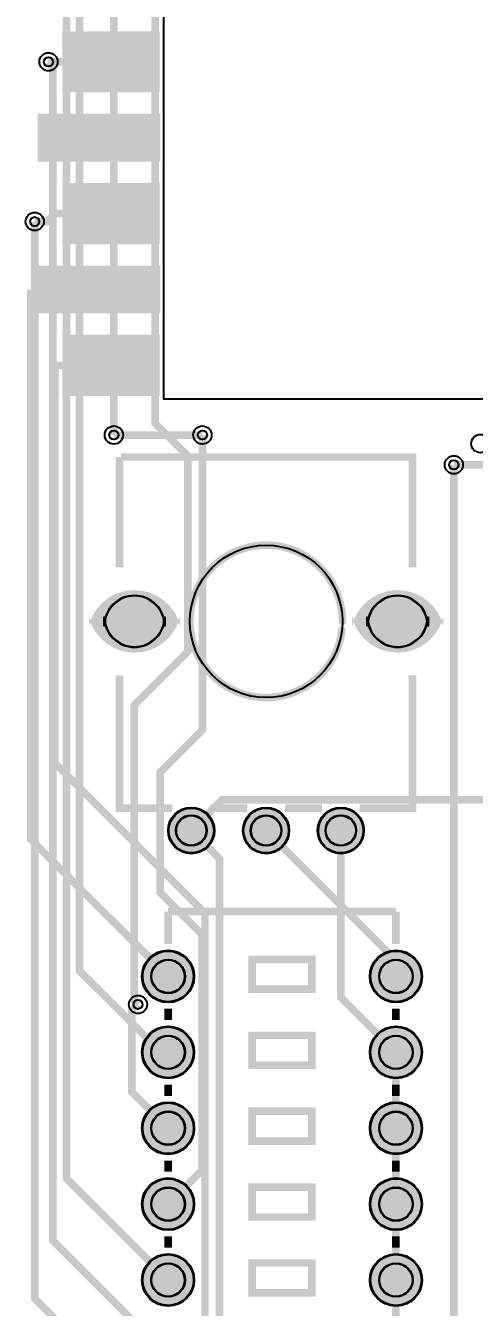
# Model space of a CAD drawing. Header units: millimetres. Extents: x -8 to 100, y -100 to 0.
# Drawn here: x 33.36 to 48.37, y -65.3 to -22.41 of the extents above; entities that cross this region are included whole.
import ezdxf

# ---------------------------------------------------------------- set-up
doc = ezdxf.new("R2010")
doc.units = ezdxf.units.MM
for name, color, linetype, true_color in [('BottomLayer', 7, 'Continuous', 0x0000ff), ('BottomSolderMaskLayer', 7, 'Continuous', 0xaa00ff), ('Document', 7, 'Continuous', 0xffffff), ('Hole', 7, 'Continuous', 0x222222), ('Multi-Layer', 7, 'Continuous', 0xc0c0c0), ('TopLayer', 7, 'Continuous', 0xff0000), ('TopPasteMaskLayer', 7, 'Continuous', 0x808080), ('TopSilkLayer', 7, 'Continuous', 0xffcc00), ('TopSolderMaskLayer', 7, 'Continuous', 0x800080)]:
    doc.layers.add(name, color=color, linetype=linetype, true_color=true_color)

msp = doc.modelspace()

# ---------------------------------------------------------------- hatches: boundary and pattern name
at = {"layer": 'BottomSolderMaskLayer'}
for points in [[(38.52627000253997, -42.194691966656706, -0.7853981633974483), (35.47627000253997, -42.194691966656706), (35.47627000253997, -42.49923742120211, -0.7853981633974483), (38.52627000253997, -42.49923742120211)], [(47.32637160274307, -42.194691966656706, -0.7853981633974483), (44.276371602743076, -42.194691966656706), (44.276371602743076, -42.49923742120211, -0.7853981633974483), (47.32637160274307, -42.49923742120211)], [(38.12644780289552, -49.34696469392941, 1), (39.67644780289552, -49.34696469392941, 1)], [(40.62632080264175, -49.34696469392941, 1), (42.17632080264175, -49.34696469392941, 1)], [(43.12644780289575, -49.34696469392941, 1), (44.676447802895744, -49.34696469392941, 1)], [(37.24982219964439, -54.22936245872506, 1), (39.0006223012446, -54.22936245872506, 1)], [(44.87034544069078, -54.22936245872506, 1), (46.62114554229098, -54.22936245872506, 1)], [(37.24982219964439, -56.769367538735196, 1), (39.0006223012446, -56.769367538735196, 1)], [(44.87034544069078, -56.769367538735196, 1), (46.62114554229098, -56.769367538735196, 1)], [(37.25033020066038, -59.30937261874533, 1), (39.001130302260584, -59.30937261874533, 1)], [(44.87034544069078, -59.30937261874533, 1), (46.62114554229098, -59.30937261874533, 1)], [(37.25033020066038, -61.84937769875546, 1), (39.001130302260584, -61.84937769875546, 1)], [(44.87034544069078, -61.84937769875546, 1), (46.62114554229098, -61.84937769875546, 1)], [(37.25033020066038, -64.38938277876571, 1), (39.001130302260584, -64.38938277876571, 1)], [(44.87034544069078, -64.38938277876571, 1), (46.62114554229098, -64.38938277876571, 1)]]:
    msp.add_hatch(color=256, dxfattribs=at).paths.add_polyline_path(points)
at = {"layer": 'Document'}
msp.add_hatch(color=256, dxfattribs=at).paths.add_polyline_path([(43.82844805689615, -42.34696469393566), (43.827420761688245, -42.27650070535708), (43.824344726089976, -42.206096394219), (43.81922255209838, -42.13581131503838), (43.81205857252462, -42.06570492147466), (43.80285884732939, -41.99583651603871), (43.7916311584961, -41.926265199928594), (43.778385003448875, -41.857049823036505), (43.763131587017824, -41.78824893416868), (43.745883811961676, -41.71992073151796), (43.72665626805406, -41.65212301343615), (43.705465219739835, -41.58491312954118), (43.68232859237992, -41.5183479322061), (43.65726595708634, -41.452483728468565), (43.63029851416786, -41.38737623240036), (43.6014490751968, -41.32308051797952), (43.570742043712926, -41.25965097250355), (43.53820339458093, -41.19714125058374), (43.50386065201724, -41.13560422875912), (43.46774286630898, -41.075091960768304), (43.42988058924038, -41.01565563351812), (43.390305848247635, -40.957345523784056), (43.349052119329144, -40.90021095568238), (43.30615429872728, -40.84430025894687), (43.261648673410036, -40.789660728047124), (43.21557289037605, -40.73633858218204), (43.167965924810005, -40.68437892618408), (43.11886804711321, -40.63382571236457), (43.06832078883781, -40.58472170333562), (43.01636690755913, -40.5371084358369), (42.9630503507035, -40.49102618560016), (42.90841621837512, -40.44651393328047), (42.85251072520714, -40.40360933148213), (42.79538116126696, -40.36234867290955), (42.73707585205534, -40.322766859666785), (42.677644117628006, -40.28489737373434), (42.61713623087553, -40.24877224864679), (42.555603374998555, -40.21442204239656), (42.493097600211286, -40.18187581158372), (42.42967177971491, -40.15116108683878), (42.365379564968634, -40.12230384953375), (42.30027534031046, -40.095328509804744), (42.23441417695108, -40.0702578859042), (42.167851786389974, -40.04711318489842), (42.10064447329091, -40.02591398472896), (42.03284908785213, -40.006678217651825), (41.964522977718616, -39.98942215506861), (41.895723939471964, -39.97416039376253), (41.82651016973978, -39.96090584355136), (41.7569402159686, -39.949669716366884), (41.68707292689828, -39.94046151677105), (41.61696740278262, -39.933289033915685), (41.5466829453967, -39.92815833495422), (41.47627900787484, -39.92507375990931), (41.40581514441692, -39.92403791800143), (41.33535095991601, -39.925051685441986), (41.26494605953485, -39.92811420469218), (41.194659998289126, -39.93322288518846), (41.124552230669224, -39.94037340553325), (41.054682060348114, -39.94955971715126), (40.98510859001681, -39.960774049405586), (40.915890671390116, -39.9740069161702), (40.84708685542387, -39.989247123855534), (40.77875534278701, -40.00648178087556), (40.71095393463111, -40.025696308554075), (40.64373998369547, -40.046874453455644), (40.577170345793775, -40.069998301134774), (40.511301331720006, -40.095048291289686), (40.446188659614336, -40.12200323430784), (40.3818874078338, -40.15084032919049), (40.31845196835934, -40.18153518283964), (40.25593600078855, -40.21406183069212), (40.194392386943264, -40.24839275868271), (40.13387318613832, -40.28449892651838), (40.074429591144735, -40.32234979224279), (40.01611188488641, -40.36191333807187), (39.95896939790464, -40.40315609747756), (39.903050466632294, -40.446043183496386), (39.84840239250411, -40.49053831824074), (39.79507140194596, -40.53660386358558), (39.74310260727157, -40.584200853006564), (39.69253996852308, -40.633289024541455), (39.64342625628501, -40.683826854847325), (39.59580301550477, -40.735771594325115), (39.54971053035047, -40.78907930328103), (39.505187790134414, -40.84370488909485), (39.46227245633327, -40.8996021443636), (39.4210008307291, -40.95672378598772), (39.38140782470305, -41.015021495167844), (39.343526929703785, -41.07444595827758), (39.307390188916315, -41.134946908576694), (39.27302817015857, -41.19647316873227), (39.240469940023104, -41.25897269410882), (39.20974303929074, -41.32239261679251), (39.180873459632494, -41.38667929031203), (39.15388562162525, -41.45177833501725), (39.12880235409352, -41.51763468407921), (39.10564487479883, -41.58419263007022), (39.08443277249148, -41.65139587208694), (39.065183990341666, -41.719187563374135), (39.0479148107604, -41.78751035941184), (39.03263984162618, -41.85630646642221), (39.01937200392922, -41.92551769025681), (39.0081225208412, -41.995085485622894), (38.998900908221685, -42.064951005606076), (38.99171496656845, -42.135055151449365), (38.98657077441999, -42.20533862254297), (38.98347268321231, -42.27574196658793), (38.982423313599156, -42.346205629884935), (38.98342355323507, -42.41667000771179), (38.98647255602441, -42.48707549474091), (38.99156774283688, -42.55736253546104), (38.99870480368918, -42.62747167455302), (39.007877701391635, -42.69734360718394), (39.019078676653635, -42.766919229172004), (39.03229825464791, -42.836139686982506), (39.0475252530257, -42.90494642751162), (39.064746791374546, -42.973281247616114), (39.08394830211569, -43.041086343347274), (39.105113542824256, -43.108304358846), (39.128224609970175, -43.1748784348606), (39.15326195406328, -43.24075225684328), (39.18020439618749, -43.30587010258637), (39.20902914591875, -43.370176889357026), (39.239711820602, -43.43361822049155), (39.27222646597602, -43.49614043140923), (39.30654557812818, -43.55769063500691), (39.34264012676067, -43.618216766395335), (39.380479579745725, -43.67766762694123), (39.42003192895322, -43.7359929275749), (39.46126371732589, -43.793143331330384), (39.50414006718097, -43.84907049507888), (39.548624709712385, -43.9037271104213), (39.59468001567052, -43.95706694370699), (39.64226702719202, -44.00904487514197), (39.691345490755566, -44.05961693695576), (39.741873891229716, -44.10874035059294), (39.793809486991904, -44.1563735628996), (39.84710834608336, -44.20247628127288), (39.90172538336924, -44.24700950774388), (39.957614398678515, -44.289935571966225), (40.014728115881326, -44.331218163080734), (40.0730182228815, -44.370822360430566), (40.132435412483346, -44.40871466310091), (40.19292942409902, -44.444863018256456), (40.25444908626537, -44.47923684825514), (40.31694235992791, -44.51180707651304), (40.38035638246129, -44.54254615210061), (40.444637512384816, -44.571428073047855), (40.50973137473761, -44.59842840833858), (40.57558290707493, -44.6235243185771), (40.64213640604294, -44.64669457530738), (40.709335574500074, -44.667919578970555), (40.777123569137075, -44.68718137548353), (40.845443048561265, -44.70446367142688), (40.91423622179968, -44.719751847826274), (40.98344489718579, -44.733032972519936), (41.05301053158246, -44.74429581109678), (41.122874279903954, -44.753530836400046), (41.19297704489077, -44.76073023658603), (41.26325952710181, -44.7658879217322), (41.33366227507463, -44.7689995289885), (41.404125735614116, -44.77006242626817), (41.474590304169396, -44.769075714473615), (41.54499637525191, -44.766040228257566), (41.61528439285598, -44.76095853531672), (41.685394900835945, -44.75383493421975), (41.75526859320166, -44.7446754507713), (41.824846364282166, -44.73348783291465), (41.89406935872489, -44.720281544177965), (41.96287902128074, -44.70506775566889), (42.031217146334484, -44.68785933662548), (42.09902592714161, -44.66867084352975), (42.166248004726185, -44.6475185077943), (42.23282651640011, -44.624420222032995), (42.2987051438638, -44.599395524924944), (42.36382816084415, -44.57246558468762), (42.42814048023456, -44.5436531811697), (42.49158770069107, -44.51298268658343), (42.55411615265143, -44.48048004488635), (42.61567294373276, -44.446172749837274), (42.67620600347436, -44.410089821738325), (42.73566412738114, -44.37226178288745), (42.79399702024034, -44.332720631759685), (42.851155338663375, -44.29149981593946), (42.90709073282642, -44.24863420382826), (42.961755887368554, -44.20416005514937), (43.01510456141591, -44.15811499027552), (43.067091627695845, -44.11053795840701), (43.117673110711166, -44.061469204623904), (43.166806223936874, -44.01095023584401), (43.21444940601441, -43.95902378571145), (43.26056235590727, -43.90573377844919), (43.30510606699204, -43.85112529170374), (43.34804286005351, -43.795244518414165), (43.38933641515678, -43.738138727737805), (43.428951802370875, -43.67985622506592), (43.46685551131577, -43.62044631116191), (43.503015479506985, -43.55995924045885), (43.537401119479455, -43.4984461785491), (43.56998334465948, -43.435959158903756), (43.600734593969264, -43.372551038858205), (43.629628855140936, -43.3082754548999), (43.65664168672038, -43.24318677729832), (43.681750238740506, -43.17734006411331), (43.70493327205236, -43.1107910146211), (43.7261711762892, -43.04359592220021), (43.74544598645548, -42.97581162671156), (43.76274139812335, -42.90749546641939), (43.77804278122471, -42.83870522948837), (43.791337192425544, -42.76949910510132), (43.802613386076246, -42.69993563423782), (43.811861823723575, -42.630073660147445), (43.81457539674466, -42.61424939272365), (43.81926377365676, -42.598893936365585), (43.82585202592281, -42.58425269836732), (43.8342348616427, -42.57055967155338), (43.844278308306684, -42.55803369465957), (43.855821853911266, -42.54687495490475), (43.868681012223306, -42.53726178864463), (43.882650271197235, -42.52934783124283), (43.89750637741963, -42.52325956170671), (43.913011904092855, -42.51909428132865), (43.928919045533576, -42.516918558640896), (43.94497357754699, -42.516767165531746), (43.96091892037521, -42.51864252153041), (43.97650023929759, -42.52251465513825), (43.99146851733758, -42.528321682826004), (44.00558453499275, -42.535970798041944), (44.0186226933879, -42.54533975442473), (44.03037461973986, -42.556278819515455), (44.040652497523524, -42.56861316774712), (44.04929206811221, -42.58214567446544), (44.05615525591929, -42.59666006632881), (44.06113237509089, -42.61192437773775), (44.06414388247754, -42.62769465805536), (44.06514164887653, -42.64371887036839), (44.06410972821959, -42.659740919481806), (44.05444515653835, -42.73312586853717), (44.04275540110916, -42.80621556898575), (44.029049398820916, -42.878954143311375), (44.01333762799413, -42.95128598243605), (43.995632100373086, -43.02315578823311), (43.97594635193968, -43.094508615803306), (43.95429543256728, -43.16528991548046), (43.9306958945142, -43.23544557453465), (43.90516577976905, -43.30492195854208), (43.87772460625865, -43.37366595238916), (43.848393352925314, -43.44162500087816), (43.81719444368878, -43.50874714890767), (43.78415173030294, -43.57498108119137), (43.74929047412115, -43.640276161489055), (43.71263732678358, -43.70458247131887), (43.67422030984244, -43.76785084811945), (43.6340687933382, -43.83003292283604), (43.592213473346874, -43.89108115689794), (43.548686348512774, -43.95094887856271), (43.50352069558494, -44.00959031859679), (43.45675104397719, -44.06696064526602), (43.40841314936915, -44.123015998610185), (43.35854396637319, -44.17771352397415), (43.30718162027915, -44.231011404770584), (43.25436537791052, -44.2828688944486), (43.2001356176022, -44.333246347644945), (43.14453379833276, -44.38210525049362), (43.087602428027594, -44.429408250068946), (43.02938503106202, -44.475119182943104), (42.96992611498695, -44.519203102832535), (42.9092711365015, -44.56162630731512), (42.84746646670192, -44.602356363595504), (42.784559355630336, -44.64136213330062), (42.72059789615196, -44.67861379628448), (42.655630987187806, -44.71408287342649), (42.58970829633108, -44.7477422484036), (42.52288022187554, -44.77956618842097), (42.45519785428678, -44.809530363884846), (42.38671293714219, -44.83761186700258), (42.317477827573384, -44.86378922929623), (42.24754545623841, -44.888042438014395), (42.17696928685655, -44.91035295143308), (42.105803275333756, -44.930703713030425), (42.034101828514395, -44.94907916452678), (41.961919762586604, -44.965465257778646), (41.88931226117438, -44.97984946551912), (41.81633483314977, -44.992220790934994), (41.743043270195585, -45.002569776073074), (41.669493604153104, -45.01088850907229), (41.59574206418529, -45.01717063021101), (41.52184503378794, -45.0214113367698), (41.44785900768602, -45.023607386702906), (41.37384054864219, -45.0237571011171), (41.29984624421354, -45.021860365554744), (41.2259326634919, -45.017918630081454), (41.15215631385445, -45.011934908177864), (41.07857359776449, -45.00391377443532), (41.00524076965212, -44.99386136105909), (40.93221389290579, -44.98178535317959), (40.85954879701217, -44.96769498297738), (40.78730103487487, -44.95160102262537), (40.71552584034316, -44.93351577605347), (40.644278085985206, -44.91345306954133), (40.57361224113788, -44.8914282411489), (40.503582330266, -44.86745812899005), (40.43424189165739, -44.84156105836007), (40.36564393649519, -44.813756827725), (40.29784090832891, -44.784066693586965), (40.23088464298189, -44.75251335423218), (40.164826328922345, -44.71912093237836), (40.09971646812869, -44.68391495673336), (40.0356048374822, -44.64692234247741), (39.972540450710085, -44.60817137068693), (39.91057152091594, -44.56769166671302), (39.849745423719696, -44.525514177533296), (39.79010866103863, -44.481671148092005), (39.73170682553723, -44.43619609664927), (39.674584565770374, -44.38912378915575), (39.6187855520493, -44.3404902126739), (39.56435244305612, -44.29033254786566), (39.511326853230685, -44.23868914056811), (39.45974932095555, -44.18559947247684), (39.409659277564515, -44.131104130962626), (39.361095017197385, -44.07524477804259), (39.31409366752359, -44.01806411852817), (39.26869116135845, -43.95960586737772), (39.22492220919071, -43.899914716276385), (39.18282027264809, -43.83903629946872), (39.142417538914515, -43.77701715887076), (39.10374489612332, -43.713904708488826), (39.06683190974263, -43.64974719817155), (39.03170679997311, -43.58459367672174), (38.99839642017241, -43.518493954398764), (38.966926236326344, -43.45149856483829), (38.93732030757997, -43.383658726419185), (38.90960126784444, -43.31502630310638), (38.88379030849205, -43.24565376480075), (38.85990716215724, -43.175594147225524), (38.8379700876485, -43.10490101138009), (38.81799585599174, -43.033628402592626), (38.79999973760732, -42.9618308092015), (38.783995490636244, -42.889563120899425), (38.76999535042114, -42.816880586769), (38.758010020154416, -42.74383877304524), (38.748048662692554, -42.67049352063475), (38.740118893553245, -42.59690090242441), (38.73422677509302, -42.52311718041403), (38.73037681187179, -42.44919876270342), (38.72857194720973, -42.37520216036785), (38.72881356093694, -42.3011839442554), (38.73110146833778, -42.22720070173807), (38.735433920293644, -42.153308993450196), (38.74180760461854, -42.07956531004754), (38.75021764859298, -42.00602602902029), (38.760657622687404, -41.93274737159152), (38.773119545478494, -41.859785359736065), (38.78759388975163, -41.7871957733513), (38.80406958978347, -41.715034107613064), (38.82253404980179, -41.64335553054934), (38.84297315361596, -41.57221484086392), (38.86537127540805, -41.50166642604222), (38.88971129167908, -41.43176422077249), (38.915974594340014, -41.36256166571138), (38.944141104938126, -41.29411166662885), (38.974189290005825, -41.22646655396147), (39.00609617752502, -41.159678042805126), (39.03983737448834, -41.093797193378805), (39.07538708554739, -41.02887437198842), (39.11271813273379, -40.96495921252199), (39.151801976237266, -40.90210057850379), (39.19260873622443, -40.840346525737914), (39.23510721568141, -40.77974426556966), (39.27926492426445, -40.72034012879158), (39.32504810313981, -40.66217953022419), (39.372421750791545, -40.605306933995166), (39.421349649780495, -40.549765819546906), (39.47179439443357, -40.49559864839557), (39.52371741943989, -40.44284683166984), (39.577079029333845, -40.39155069845128), (39.631838428843366, -40.34174946494238), (39.68795375407831, -40.293481204486284), (39.745382104533746, -40.246782818458655), (39.80407957589091, -40.20169000805663), (39.864001293578895, -40.158237247005445), (39.92510144708399, -40.11645775520253), (39.98733332497068, -40.0763834733209), (40.050649350594085, -40.038045038390464), (40.1150011184709, -40.001471760375466), (40.18033943128762, -39.966691599767046), (40.24661433751021, -39.933731146207606), (40.313775169574, -39.902615598162356), (40.3817705826184, -39.87336874365508), (40.45054859374068, -39.846012942081984), (40.52005662173747, -39.82056910711833), (40.590241527302624, -39.797056690729164), (40.661049653653436, -39.775493668298054), (40.73242686755066, -39.755896524885884), (40.80431860068461, -39.738280242626615), (40.87666989139257, -39.72265828927391), (40.94942542667695, -39.70904260790553), (41.02252958449321, -39.6974436077918), (41.0959264762721, -39.68787015643795), (41.16955998964863, -39.68032957280525), (41.24337383135753, -39.67482762171528), (41.317311570273205, -39.671368509442914), (41.39131668054847, -39.6699548805002), (41.46533258483123, -39.670587815615136), (41.53930269751709, -39.67326683090471), (41.613170468009, -39.67798987824574), (41.68687942395218, -39.68475334684024), (41.76037321440572, -39.69355206597561), (41.83359565292426, -39.704379308978105), (41.90649076051295, -39.717226798355114), (41.97900280842282, -39.73208471212399), (42.051076360756724, -39.74894169131994), (42.122656316850225, -39.767784848681), (42.19368795339528, -39.7885997784997), (42.26411696627861, -39.81137056763703), (42.333889512095766, -39.836079807687724), (42.40295224931492, -39.862708608288585), (42.47125237905789, -39.89123661156168), (42.538737685464184, -39.92164200767638), (42.60535657561081, -39.95390155152438), (42.671058118955216, -39.987990580490305), (42.73579208627143, -40.02388303330599), (42.79950898805237, -40.06155146997526), (42.86216011234228, -40.100967092751716), (42.92369756197991, -40.14209976815414), (42.984074291214256, -40.1849180500044), (43.043244141672176, -40.229389203468486), (43.10116187764697, -40.275479230081714), (43.157783220680585, -40.32315289374117), (43.213064883415655, -40.37237374764402), (43.266964602687494, -40.423104162150935), (43.31944117183684, -40.47530535355486), (43.37045447221044, -40.52893741373032), (43.4199655038326, -40.583959340644356), (43.467936415222084, -40.64032906970294), (43.514330532327904, -40.69800350590833), (43.55911238656813, -40.7569385568072), (43.60224774194603, -40.817089166198), (43.64370362122236, -40.87840934857775), (43.68344833112769, -40.940852224297714), (43.72145148659206, -41.00437005540368), (43.757684033974556, -41.068914282131004), (43.792118273274355, -41.13443556002994), (43.82472787930806, -41.20088379768879), (43.855487921835675, -41.26820819503007), (43.88437488461932, -41.33635728214631), (43.91136668340232, -41.40527895865034), (43.936442682791494, -41.47492053350527), (43.95958371203483, -41.54522876530791), (43.980772079675944, -41.616149902991765), (43.999991587079876, -41.68762972691991), (44.017227540817885, -41.75961359033647), (44.03246676389949, -41.83204646114484), (44.045697605846954, -41.90487296397873), (44.05690995160148, -41.978037422538364), (44.066095229257826, -42.0514839021547), (44.073246416615575, -42.12515625255173), (44.078358046549056, -42.19899815077417), (44.081426211186226, -42.27295314424589), (44.08244856489705, -42.34696469392941), (44.081362060118636, -42.363541553495), (44.078121136180926, -42.379834778397594), (44.072781246191425, -42.395565587041574), (44.065433757148185, -42.41046482092963), (44.05620438662595, -42.42427755003928), (44.04525105171274, -42.43676743474555), (44.032761167006356, -42.44772076965853), (44.018948437896825, -42.45695014018088), (44.00404920400865, -42.46429762922412), (43.988318395364786, -42.469637519213734), (43.9720251704623, -42.47287844315133), (43.9554483108966, -42.47396494792986), (43.9388714513309, -42.47287844315133), (43.92257822642841, -42.469637519213734), (43.90684741778455, -42.46429762922412), (43.891948183896375, -42.45695014018088), (43.87813545478684, -42.44772076965853), (43.86564557008046, -42.43676743474555), (43.85469223516748, -42.42427755003928), (43.84546286464524, -42.41046482092963), (43.838115375601774, -42.395565587041574), (43.832775485612274, -42.379834778397594), (43.82953456167456, -42.363541553495), (43.82844805689615, -42.34696469392941)])
at = {"layer": 'Multi-Layer'}
for points in [[(38.50127000253997, -42.19696469392943, -0.7853981633974483), (35.50127000253997, -42.19696469392943), (35.50127000253997, -42.496964693929385, -0.7853981633974483), (38.50127000253997, -42.496964693929385)], [(47.301371602743075, -42.19696469392943, -0.7853981633974483), (44.301371602743075, -42.19696469392943), (44.301371602743075, -42.496964693929385, -0.7853981633974483), (47.301371602743075, -42.496964693929385)], [(38.15144780289552, -49.34696469392941, 1), (39.65144780289552, -49.34696469392941, 1)], [(40.65132080264175, -49.34696469392941, 1), (42.15132080264175, -49.34696469392941, 1)], [(43.151447802895746, -49.34696469392941, 1), (44.651447802895746, -49.34696469392941, 1)], [(37.27522225044449, -54.22936245872506, 1), (38.975222250444496, -54.22936245872506, 1)], [(44.89574549149088, -54.22936245872506, 1), (46.59574549149088, -54.22936245872506, 1)], [(37.27522225044449, -56.769367538735196, 1), (38.975222250444496, -56.769367538735196, 1)], [(44.89574549149088, -56.769367538735196, 1), (46.59574549149088, -56.769367538735196, 1)], [(37.27573025146048, -59.30937261874533, 1), (38.97573025146048, -59.30937261874533, 1)], [(44.89574549149088, -59.30937261874533, 1), (46.59574549149088, -59.30937261874533, 1)], [(37.27573025146048, -61.84937769875546, 1), (38.97573025146048, -61.84937769875546, 1)], [(44.89574549149088, -61.84937769875546, 1), (46.59574549149088, -61.84937769875546, 1)], [(37.27573025146048, -64.38938277876571, 1), (38.97573025146048, -64.38938277876571, 1)], [(44.89574549149088, -64.38938277876571, 1), (46.59574549149088, -64.38938277876571, 1)]]:
    msp.add_hatch(color=256, dxfattribs=at).paths.add_polyline_path(points)
at = {"layer": 'TopLayer'}
for points in [[(34.61404622809232, -22.622072644145305), (37.814046228092366, -22.622072644145305), (37.814046228092366, -24.62207264414542), (34.61404622809232, -24.62207264414542)], [(33.81407162814344, -25.41206502413013), (37.81407162814321, -25.41206502413013), (37.81407162814321, -26.91206502413013), (33.81407162814344, -26.91206502413013)], [(34.61404622809232, -27.70208280416557), (37.814046228092366, -27.70208280416557), (37.814046228092366, -29.702082804165684), (34.61404622809232, -29.702082804165684)], [(33.81407162814344, -30.492075184150508), (37.81407162814321, -30.492075184150508), (37.81407162814321, -31.992075184150394), (33.81407162814344, -31.992075184150394)], [(34.61404622809232, -32.78209296418595), (37.814046228092366, -32.78209296418595), (37.814046228092366, -34.78209296418595), (34.61404622809232, -34.78209296418595)]]:
    msp.add_hatch(color=256, dxfattribs=at).paths.add_polyline_path(points)
at = {"layer": 'TopPasteMaskLayer'}
for points in [[(34.61404622809232, -22.622072644145305), (37.814046228092366, -22.622072644145305), (37.814046228092366, -24.62207264414542), (34.61404622809232, -24.62207264414542)], [(33.81407162814344, -25.41206502413013), (37.81407162814321, -25.41206502413013), (37.81407162814321, -26.91206502413013), (33.81407162814344, -26.91206502413013)], [(34.61404622809232, -27.70208280416557), (37.814046228092366, -27.70208280416557), (37.814046228092366, -29.702082804165684), (34.61404622809232, -29.702082804165684)], [(33.81407162814344, -30.492075184150508), (37.81407162814321, -30.492075184150508), (37.81407162814321, -31.992075184150394), (33.81407162814344, -31.992075184150394)], [(34.61404622809232, -32.78209296418595), (37.814046228092366, -32.78209296418595), (37.814046228092366, -34.78209296418595), (34.61404622809232, -34.78209296418595)]]:
    msp.add_hatch(color=256, dxfattribs=at).paths.add_polyline_path(points)
at = {"layer": 'TopSolderMaskLayer'}
for points in [[(34.58864496761248, -22.59667323850772), (37.839445069212616, -22.59667323850772), (37.839445069212616, -24.647473340108036), (34.58864496761248, -24.647473340108036)], [(33.76327152654312, -25.361265782746727), (37.8648717297433, -25.361265782746727), (37.8648717297433, -26.96286598594702), (33.76327152654312, -26.96286598594702)], [(34.58864496761248, -27.676683398528098), (37.839445069212616, -27.676683398528098), (37.839445069212616, -29.7274835001283), (34.58864496761248, -29.7274835001283)], [(33.76327152654312, -30.441275942766993), (37.8648717297433, -30.441275942766993), (37.8648717297433, -32.0428761459674), (33.76327152654312, -32.0428761459674)], [(34.58864496761248, -32.75669355854836), (37.839445069212616, -32.75669355854836), (37.839445069212616, -34.80749366014868), (34.58864496761248, -34.80749366014868)], [(38.52627000253997, -42.194691966656706, -0.7853981633974483), (35.47627000253997, -42.194691966656706), (35.47627000253997, -42.49923742120211, -0.7853981633974483), (38.52627000253997, -42.49923742120211)], [(47.32637160274307, -42.194691966656706, -0.7853981633974483), (44.276371602743076, -42.194691966656706), (44.276371602743076, -42.49923742120211, -0.7853981633974483), (47.32637160274307, -42.49923742120211)], [(38.12644780289552, -49.34696469392941, 1), (39.67644780289552, -49.34696469392941, 1)], [(40.62632080264175, -49.34696469392941, 1), (42.17632080264175, -49.34696469392941, 1)], [(43.12644780289575, -49.34696469392941, 1), (44.676447802895744, -49.34696469392941, 1)], [(37.24982219964439, -54.22936245872506, 1), (39.0006223012446, -54.22936245872506, 1)], [(44.87034544069078, -54.22936245872506, 1), (46.62114554229098, -54.22936245872506, 1)], [(37.24982219964439, -56.769367538735196, 1), (39.0006223012446, -56.769367538735196, 1)], [(44.87034544069078, -56.769367538735196, 1), (46.62114554229098, -56.769367538735196, 1)], [(37.25033020066038, -59.30937261874533, 1), (39.001130302260584, -59.30937261874533, 1)], [(44.87034544069078, -59.30937261874533, 1), (46.62114554229098, -59.30937261874533, 1)], [(37.25033020066038, -61.84937769875546, 1), (39.001130302260584, -61.84937769875546, 1)], [(44.87034544069078, -61.84937769875546, 1), (46.62114554229098, -61.84937769875546, 1)], [(37.25033020066038, -64.38938277876571, 1), (39.001130302260584, -64.38938277876571, 1)], [(44.87034544069078, -64.38938277876571, 1), (46.62114554229098, -64.38938277876571, 1)]]:
    msp.add_hatch(color=256, dxfattribs=at).paths.add_polyline_path(points)

# ---------------------------------------------------------------- linework, layer by layer
at = {"layer": 'BottomLayer', "const_width": 0.25400050800101603}
for points in [[(37.692405384810854, -1.1635763271527821), (37.692405384810854, -35.715773431546836), (38.78384556769106, -36.80721361442727), (38.78384556769106, -43.364998729997524), (36.99441198882391, -45.15443230886467), (36.99441198882391, -55.044958089916236), (37.11684023368048, -55.16738633477269)], [(36.31242062484148, -36.112522225044586), (36.31242062484148, -4.611887223774488), (34.390398780797796, -2.6898653797308043), (33.8790957581914, -2.6898653797308043), (33.5463550927102, -3.0226060452121146), (33.5463550927102, -13.46202692405393)], [(34.13766827533641, -3.302006604013286), (35.16205232410471, -4.326390652781356), (35.16205232410471, -54.040894081788224), (37.89027178054357, -56.76911353822709), (38.125222250444494, -56.76911353822709)], [(38.12573025146048, -64.3891287782576), (34.72644145288291, -60.98983997968003), (34.72644145288291, -19.13639827279667), (34.13208026416055, -18.542037084074195)], [(38.12573025146048, -66.92913385826773), (34.26670053340126, -63.07010414020829), (34.26670053340126, -23.764287528575096), (34.12446024892051, -23.622047244094574)], [(38.12573025146048, -69.46913893827798), (33.666497332994595, -65.00990601981209), (33.666497332994595, -28.967233934467913)], [(38.12573025146048, -61.84912369824747), (39.26898653797298, -60.70586741173486), (39.26898653797298, -52.8382016764034), (37.85852171704346, -51.42773685547377), (37.85852171704346, -47.40233680467372), (39.27432054864107, -45.986537973076), (39.27432054864107, -36.112522225044586)], [(53.18796037592074, -72.00914401828811), (47.68224536449088, -66.50342900685814), (47.68224536449088, -37.10795021590047)], [(39.840233680467236, -73.14986029972067), (39.840233680467236, -50.28524257048514), (38.902209804419726, -49.347218694437515)], [(41.40208280416573, -49.347218694437515), (45.74574549149088, -53.69088138176278), (45.74574549149088, -54.229108458216956)], [(45.74574549149088, -59.309118618237335), (45.74574549149088, -56.76911353822709)], [(45.74574549149088, -61.84912369824747), (45.74574549149088, -59.309118618237335)], [(45.74574549149088, -64.3891287782576), (45.74574549149088, -61.84912369824747)], [(45.74574549149088, -66.92913385826773), (45.74574549149088, -64.3891287782576)]]:
    msp.add_lwpolyline(points, dxfattribs=at)
at = {"layer": 'BottomSolderMaskLayer'}
for points in [[(35.98470662941325, -42.1945501497064), (35.98470662941325, -42.499095604251806)], [(38.018039962746585, -42.1945501497064), (38.018039962746585, -42.499095604251806)], [(44.78470493607641, -42.1945501497064), (44.78470493607641, -42.499095604251806)], [(46.81803826940974, -42.1945501497064), (46.81803826940974, -42.499095604251806)]]:
    msp.add_lwpolyline(points, close=True, dxfattribs=at)
for centre, radius in [((38.90144780289552, -49.34696469392941), 0.7750000000000002), ((38.90137160274321, -49.34683769367541), 0.5166666666666667), ((41.40132080264175, -49.34696469392941), 0.7750000000000002), ((41.40137160274321, -49.34683769367541), 0.5166666666666667), ((43.901447802895746, -49.34696469392941), 0.7750000000000002), ((43.90137160274344, -49.34683769367541), 0.5166666666666667), ((38.125222250444494, -54.22936245872506), 0.8754000508001016), ((45.74574549149088, -54.22936245872506), 0.8754000508001016), ((38.12524765049534, -54.22933705867422), 0.5664484065211015), ((45.74572009144026, -54.22933705867422), 0.5664484065211015), ((38.125222250444494, -56.769367538735196), 0.8754000508001016), ((45.74574549149088, -56.769367538735196), 0.8754000508001016), ((38.12524765049534, -56.76934213868435), 0.5664484065211015), ((45.74572009144026, -56.76934213868435), 0.5664484065211015), ((38.12573025146048, -59.30937261874533), 0.8754000508001016), ((38.125704851409864, -59.309347218694484), 0.5664484065211015), ((45.74574549149088, -59.30937261874533), 0.8754000508001016), ((45.74572009144026, -59.309347218694484), 0.5664484065211015), ((38.12573025146048, -61.84937769875546), 0.8754000508001016), ((38.125704851409864, -61.849352298704616), 0.5664484065211015), ((45.74574549149088, -61.84937769875546), 0.8754000508001016), ((45.74572009144026, -61.849352298704616), 0.5664484065211015), ((38.12573025146048, -64.38938277876571), 0.8754000508001016), ((38.125704851409864, -64.38935737871486), 0.5664484065211015), ((45.74574549149088, -64.38938277876571), 0.8754000508001016), ((45.74572009144026, -64.38935737871486), 0.5664484065211015)]:
    msp.add_circle(centre, radius, dxfattribs=at)
for centre, start, end in [((37.00137329607992, -42.499095604251806), 0, 180), ((45.801371602743075, -42.499095604251806), 0, 180), ((37.00137329607992, -42.1945501497064), 180, 0), ((45.801371602743075, -42.1945501497064), 180, 0)]:
    msp.add_arc(centre, 1.0166666666666666, start, end, dxfattribs=at)
at = {"layer": 'Hole'}
for centre in [(34.12446024892051, -23.622047244094574), (33.666497332994595, -28.967233934467913), (36.31242062484148, -36.112522225044586), (39.27432054864107, -36.112522225044586), (47.68224536449088, -37.10795021590047), (37.11684023368048, -55.16738633477269)]:
    msp.add_circle(centre, 0.15250190500381003, dxfattribs=at)
at = {"layer": 'Multi-Layer'}
for points in [[(37.973075946151994, -2.0015240030480754), (37.973075946151994, -34.89458978917969), (49.02209804419613, -34.89458978917969), (49.02209804419613, -2.0015240030480754)], [(36.00137160274312, -42.196824993650125), (36.00137160274312, -42.49682499365008)], [(38.00137160274312, -42.196824993650125), (38.00137160274312, -42.49682499365008)], [(44.801371602743075, -42.196824993650125), (44.801371602743075, -42.49682499365008)], [(46.801371602743075, -42.196824993650125), (46.801371602743075, -42.49682499365008)]]:
    msp.add_lwpolyline(points, close=True, dxfattribs=at)
for centre, radius in [((34.12446024892051, -23.622047244094574), 0.30500381000762006), ((33.666497332994595, -28.967233934467913), 0.30500381000762006), ((36.31242062484148, -36.112522225044586), 0.30500381000762006), ((39.27432054864107, -36.112522225044586), 0.30500381000762006), ((48.568961137922315, -36.39751079502162), 0.30500381000762006), ((47.68224536449088, -37.10795021590047), 0.30500381000762006), ((38.90144780289552, -49.34696469392941), 0.7500000000000001), ((38.90137160274321, -49.34683769367541), 0.5), ((41.40132080264175, -49.34696469392941), 0.7500000000000001), ((41.40137160274321, -49.34683769367541), 0.5), ((43.901447802895746, -49.34696469392941), 0.7500000000000001), ((43.90137160274344, -49.34683769367541), 0.5), ((38.125222250444494, -54.22936245872506), 0.8500000000000001), ((45.74574549149088, -54.22936245872506), 0.8500000000000001), ((38.12524765049534, -54.22933705867422), 0.5500127000254001), ((45.74572009144026, -54.22933705867422), 0.5500127000254001), ((37.11684023368048, -55.16738633477269), 0.30500381000762006), ((38.125222250444494, -56.769367538735196), 0.8500000000000001), ((45.74574549149088, -56.769367538735196), 0.8500000000000001), ((38.12524765049534, -56.76934213868435), 0.5500127000254001), ((45.74572009144026, -56.76934213868435), 0.5500127000254001), ((38.12573025146048, -59.30937261874533), 0.8500000000000001), ((38.125704851409864, -59.309347218694484), 0.5500127000254001), ((45.74574549149088, -59.30937261874533), 0.8500000000000001), ((45.74572009144026, -59.309347218694484), 0.5500127000254001), ((38.12573025146048, -61.84937769875546), 0.8500000000000001), ((38.125704851409864, -61.849352298704616), 0.5500127000254001), ((45.74574549149088, -61.84937769875546), 0.8500000000000001), ((45.74572009144026, -61.849352298704616), 0.5500127000254001), ((38.12573025146048, -64.38938277876571), 0.8500000000000001), ((38.125704851409864, -64.38935737871486), 0.5500127000254001), ((45.74574549149088, -64.38938277876571), 0.8500000000000001), ((45.74572009144026, -64.38935737871486), 0.5500127000254001)]:
    msp.add_circle(centre, radius, dxfattribs=at)
for centre, start, end in [((37.00137160274312, -42.49682499365008), 0, 180), ((45.801371602743075, -42.49682499365008), 0, 180), ((37.00137160274312, -42.196824993650125), 180, 0), ((45.801371602743075, -42.196824993650125), 180, 0)]:
    msp.add_arc(centre, 1, start, end, dxfattribs=at)
at = {"layer": 'TopLayer', "const_width": 0.25400050800101603}
for points in [[(36.214122428244764, -23.622047244094574), (34.12446024892051, -23.622047244094574)], [(34.33502667005337, -28.70205740411484), (34.06985013970029, -28.967233934467913), (33.666497332994595, -28.967233934467913)], [(36.214122428244764, -28.70205740411484), (34.33502667005337, -28.70205740411484)], [(35.81407162814321, -31.242062484124972), (33.53492506985026, -31.242062484124972)], [(33.53492506985026, -31.242062484124972), (33.53492506985026, -49.63881127762261), (38.125222250444494, -54.229108458216956)], [(36.214122428244764, -33.78206756413522), (34.33502667005337, -33.78206756413522)], [(34.33502667005337, -33.78206756413522), (34.33502667005337, -47.088392176784396), (39.358648717297456, -52.112014224028485), (39.358648717297456, -70.77622555245125), (38.12573025146048, -72.00914401828811)], [(51.35306070612137, -33.78206756413522), (51.35306070612137, -35.06121412242828), (49.30632461264918, -37.10795021590047), (47.68224536449088, -37.10795021590047)], [(39.27432054864107, -36.112522225044586), (36.31242062484148, -36.112522225044586)], [(38.902209804419726, -49.347218694437515), (39.93319786639563, -48.31623063246127), (53.11125222250462, -48.31623063246127), (54.14224028448075, -49.347218694437515)], [(43.9022098044195, -49.347218694437515), (43.9022098044195, -54.92557785115582), (45.74574549149088, -56.76911353822709)], [(37.11684023368048, -55.16738633477269), (36.91668783337582, -55.36753873507746), (36.91668783337582, -58.100076200152444), (38.12573025146048, -59.309118618237335)]]:
    msp.add_lwpolyline(points, dxfattribs=at)
at = {"layer": 'TopSilkLayer', "const_width": 0.25400050800101603}
for points in [[(36.50137160274312, -36.84696469392941), (36.50137160274312, -40.53972567945141)], [(46.301371602743075, -40.53972567945141), (46.301371602743075, -36.84696469392941), (36.55138430276861, -36.84696469392941)], [(36.50137160274312, -44.15420370840741), (36.50137160274312, -48.59697739395483), (38.27033274066548, -48.59697739395483)], [(44.532664465328935, -48.59697739395483), (46.301371602743075, -48.59697739395483), (46.301371602743075, -44.15420370840741)], [(39.532664465328935, -48.59697739395483), (40.770205740411484, -48.59697739395483)], [(42.03253746507494, -48.59697739395483), (43.27033274066548, -48.59697739395483)], [(45.74572009144026, -52.059334518669175), (38.12567945135902, -52.059334518669175)], [(38.12567945135902, -52.059334518669175), (38.12567945135902, -53.1482092964186)], [(45.74572009144026, -53.1482092964186), (45.74572009144026, -52.059334518669175)], [(38.12567945135902, -55.310464820929724), (38.12567945135902, -55.68821437642873)], [(45.74572009144026, -55.68821437642873), (45.74572009144026, -55.310490220980455)], [(38.12567945135902, -57.850469900939856), (38.12567945135902, -58.228219456438865)], [(45.74572009144026, -58.228219456438865), (45.74572009144026, -57.8504953009907)], [(38.12567945135902, -60.3904749809501), (38.12567945135902, -60.76822453644911)], [(45.74572009144026, -60.76822453644911), (45.74572009144026, -60.390500381000834)], [(38.12567945135902, -62.930480060960235), (38.12567945135902, -63.30822961645924)], [(45.74572009144026, -63.30822961645924), (45.74572009144026, -62.930505461010966)]]:
    msp.add_lwpolyline(points, dxfattribs=at)
for points in [[(42.93571247142495, -53.659359918719815), (42.93571247142495, -54.65935991871993), (40.93571247142495, -54.65935991871993), (40.93571247142495, -53.659359918719815), (42.93571247142495, -53.659359918719815)], [(42.93571247142495, -56.19936499873006), (42.93571247142495, -57.19936499873006), (40.93571247142495, -57.19936499873006), (40.93571247142495, -56.19936499873006), (42.93571247142495, -56.19936499873006)], [(42.93571247142495, -58.739370078740194), (42.93571247142495, -59.73937007874031), (40.93571247142495, -59.73937007874031), (40.93571247142495, -58.739370078740194), (42.93571247142495, -58.739370078740194)], [(42.93571247142495, -61.27937515875033), (42.93571247142495, -62.27937515875044), (40.93571247142495, -62.27937515875044), (40.93571247142495, -61.27937515875033), (42.93571247142495, -61.27937515875033)], [(42.93571247142495, -63.81938023876046), (42.93571247142495, -64.81938023876057), (40.93571247142495, -64.81938023876057), (40.93571247142495, -63.81938023876046), (42.93571247142495, -63.81938023876046)]]:
    msp.add_lwpolyline(points, close=True, dxfattribs=at)
at = {"layer": 'TopSilkLayer'}
msp.add_circle((41.40538481076965, -42.34696469392941), 2.5499110998222, dxfattribs=at)
at = {"layer": 'TopSolderMaskLayer'}
for points in [[(35.98470662941325, -42.1945501497064), (35.98470662941325, -42.499095604251806)], [(38.018039962746585, -42.1945501497064), (38.018039962746585, -42.499095604251806)], [(44.78470493607641, -42.1945501497064), (44.78470493607641, -42.499095604251806)], [(46.81803826940974, -42.1945501497064), (46.81803826940974, -42.499095604251806)]]:
    msp.add_lwpolyline(points, close=True, dxfattribs=at)
for centre, radius in [((38.90144780289552, -49.34696469392941), 0.7750000000000002), ((38.90137160274321, -49.34683769367541), 0.5166666666666667), ((41.40132080264175, -49.34696469392941), 0.7750000000000002), ((41.40137160274321, -49.34683769367541), 0.5166666666666667), ((43.901447802895746, -49.34696469392941), 0.7750000000000002), ((43.90137160274344, -49.34683769367541), 0.5166666666666667), ((38.125222250444494, -54.22936245872506), 0.8754000508001016), ((45.74574549149088, -54.22936245872506), 0.8754000508001016), ((38.12524765049534, -54.22933705867422), 0.5664484065211015), ((45.74572009144026, -54.22933705867422), 0.5664484065211015), ((38.125222250444494, -56.769367538735196), 0.8754000508001016), ((45.74574549149088, -56.769367538735196), 0.8754000508001016), ((38.12524765049534, -56.76934213868435), 0.5664484065211015), ((45.74572009144026, -56.76934213868435), 0.5664484065211015), ((38.12573025146048, -59.30937261874533), 0.8754000508001016), ((38.125704851409864, -59.309347218694484), 0.5664484065211015), ((45.74574549149088, -59.30937261874533), 0.8754000508001016), ((45.74572009144026, -59.309347218694484), 0.5664484065211015), ((38.12573025146048, -61.84937769875546), 0.8754000508001016), ((38.125704851409864, -61.849352298704616), 0.5664484065211015), ((45.74574549149088, -61.84937769875546), 0.8754000508001016), ((45.74572009144026, -61.849352298704616), 0.5664484065211015), ((38.12573025146048, -64.38938277876571), 0.8754000508001016), ((38.125704851409864, -64.38935737871486), 0.5664484065211015), ((45.74574549149088, -64.38938277876571), 0.8754000508001016), ((45.74572009144026, -64.38935737871486), 0.5664484065211015)]:
    msp.add_circle(centre, radius, dxfattribs=at)
for centre, start, end in [((37.00137329607992, -42.499095604251806), 0, 180), ((45.801371602743075, -42.499095604251806), 0, 180), ((37.00137329607992, -42.1945501497064), 180, 0), ((45.801371602743075, -42.1945501497064), 180, 0)]:
    msp.add_arc(centre, 1.0166666666666666, start, end, dxfattribs=at)

doc.saveas('drawing.dxf')
